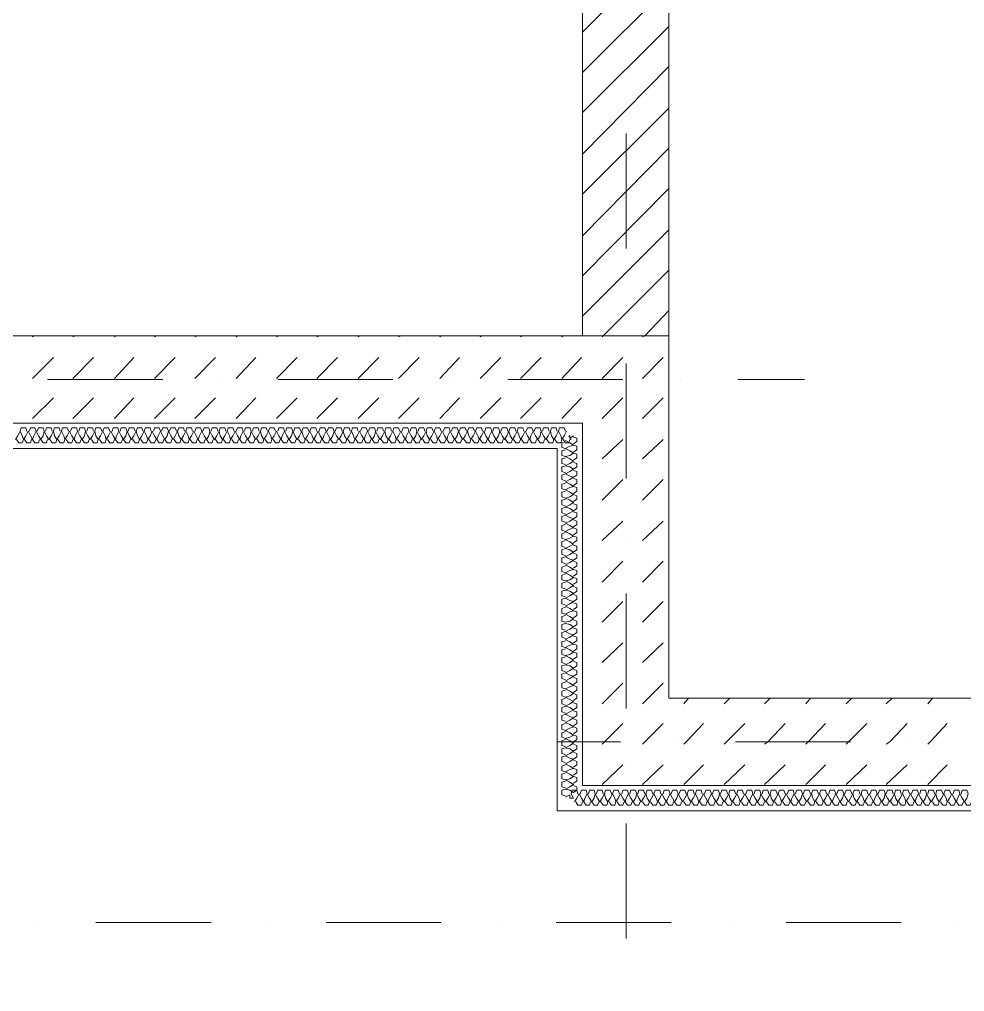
# Model space of a CAD drawing. Header units: millimetres. Extents: x 440 to 72591, y -28954 to 25941.
# Drawn here: x 15618 to 18226, y 7018 to 9700 of the extents above; entities that cross this region are included whole.
import ezdxf

# ---------------------------------------------------------------- set-up
doc = ezdxf.new("R2010")
doc.units = ezdxf.units.MM
doc.layers.add('podkład', color=7, linetype='Continuous')

msp = doc.modelspace()

# ---------------------------------------------------------------- linework, layer by layer
at = {"layer": 'podkład', "color": 7, "lineweight": 5, "transparency": 33554572}
msp.add_lwpolyline([(22210.8, 21057.8), (22210.8, 21127.6), (22141, 21127.6), (22141, 21197.5), (4503.3, 21197.5), (4503.3, 13018.4), (4903.3, 13018.4), (4903.3, 7017.5), (10221.6, 7017.5), (10221.6, 7087.4), (11021.8, 7087.4), (11021.8, 7017.5), (11682.2, 7017.5), (11682.2, 7516), (14581, 7516), (14581, 8516.1), (17102.1, 8516.1), (17102.1, 7516), (18410.2, 7516)], dxfattribs=at)
at = {"layer": 'podkład', "color": 1, "lineweight": 5, "transparency": 33554572}
msp.add_lwpolyline([(14511.2, 8827.3), (17171.9, 8827.3), (17171.9, 13205.8), (16822.7, 13205.8), (16822.7, 13326.4), (20312.1, 13326.4), (20312.1, 12488.2), (20070.8, 12488.2), (20070.8, 13088.3), (17410.1, 13088.3), (17410.1, 12805.7), (17730.7, 12805.7), (17730.7, 12367.5), (17410.1, 12367.5), (17410.1, 7827.2), (18410.2, 7827.2), (18410.2, 7585.8), (17171.9, 7585.8), (17171.9, 8586), (14511.2, 8586)], dxfattribs=at)
at = {"layer": 'podkład', "color": 8, "lineweight": 5, "true_color": 0x808080, "transparency": 33554572}
for points in [[(17171.9, 9665.5), (17410.1, 9906.8)], [(17171.9, 9554.4), (17410.1, 9792.5)], [(17171.9, 9443.3), (17410.1, 9681.4)], [(17171.9, 9329), (17410.1, 9570.3)], [(17171.9, 9217.8), (17410.1, 9456)], [(17171.9, 9103.5), (17410.1, 9344.8)], [(17171.9, 8992.4), (17410.1, 9233.7)], [(17171.9, 8881.3), (17410.1, 9119.4)], [(17225.9, 8824.1), (17229.1, 8827.3), (17410.1, 9008.3)], [(17337, 8824.1), (17343.4, 8827.3), (17410.1, 8897.2)], [(15654.2, 8824.1), (15657.4, 8827.3)], [(15765.4, 8824.1), (15771.7, 8827.3)], [(15879.7, 8824.1), (15882.8, 8827.3)], [(15990.8, 8824.1), (15994, 8827.3)], [(16101.9, 8824.1), (16108.3, 8827.3)], [(16216.2, 8824.1), (16219.4, 8827.3)], [(16327.3, 8824.1), (16333.7, 8827.3)], [(16438.5, 8824.1), (16444.8, 8827.3)], [(16552.8, 8824.1), (16556, 8827.3)], [(16663.9, 8824.1), (16670.3, 8827.3)], [(16778.2, 8824.1), (16781.4, 8827.3)], [(16889.3, 8824.1), (16892.5, 8827.3)], [(17000.5, 8824.1), (17006.8, 8827.3)], [(17114.8, 8824.1), (17117.9, 8827.3)], [(17171.9, 8827.3), (17410.1, 8827.3)], [(15654.2, 8709.8), (15711.4, 8767)], [(15765.4, 8709.8), (15822.5, 8767)], [(15879.7, 8709.8), (15933.6, 8767)], [(15990.8, 8709.8), (16047.9, 8767)], [(16101.9, 8709.8), (16159.1, 8767)], [(16216.2, 8709.8), (16270.2, 8767)], [(16327.3, 8709.8), (16384.5, 8767)], [(16438.5, 8709.8), (16495.6, 8767)], [(16552.8, 8709.8), (16609.9, 8767)], [(16663.9, 8709.8), (16721.1, 8767)], [(16778.2, 8709.8), (16832.2, 8767)], [(16889.3, 8709.8), (16946.5, 8767)], [(17000.5, 8709.8), (17057.6, 8767)], [(17114.8, 8709.8), (17168.7, 8767)], [(17225.9, 8709.8), (17283.1, 8767)], [(17337, 8709.8), (17394.2, 8767)], [(15654.2, 8598.7), (15711.4, 8655.9)], [(15765.4, 8598.7), (15822.5, 8655.9)], [(15879.7, 8598.7), (15933.6, 8655.9)], [(15990.8, 8598.7), (16047.9, 8655.9)], [(16101.9, 8598.7), (16159.1, 8655.9)], [(16216.2, 8598.7), (16270.2, 8655.9)], [(16327.3, 8598.7), (16384.5, 8655.9)], [(16438.5, 8598.7), (16495.6, 8655.9)], [(16552.8, 8598.7), (16609.9, 8655.9)], [(16663.9, 8598.7), (16721.1, 8655.9)], [(16778.2, 8598.7), (16832.2, 8655.9)], [(16889.3, 8598.7), (16946.5, 8655.9)], [(17000.5, 8598.7), (17057.6, 8655.9)], [(17114.8, 8598.7), (17168.7, 8655.9)], [(17225.9, 8598.7), (17283.1, 8655.9)], [(17337, 8598.7), (17394.2, 8655.9)], [(17225.9, 8487.6), (17283.1, 8541.5)], [(17337, 8487.6), (17394.2, 8541.5)], [(17225.9, 8373.3), (17283.1, 8430.4)], [(17337, 8373.3), (17394.2, 8430.4)], [(17225.9, 8262.1), (17283.1, 8316.1)], [(17337, 8262.1), (17394.2, 8316.1)], [(17225.9, 8147.8), (17283.1, 8205)], [(17337, 8147.8), (17394.2, 8205)], [(17225.9, 8036.7), (17283.1, 8093.9)], [(17337, 8036.7), (17394.2, 8093.9)], [(17225.9, 7925.6), (17283.1, 7979.6)], [(17337, 7925.6), (17394.2, 7979.6)], [(17225.9, 7811.3), (17283.1, 7868.4)], [(17337, 7811.3), (17394.2, 7868.4)], [(17451.3, 7811.3), (17464, 7827.2)], [(17562.5, 7811.3), (17578.3, 7827.2)], [(17673.6, 7811.3), (17689.5, 7827.2)], [(17787.9, 7811.3), (17800.6, 7827.2)], [(17899, 7811.3), (17914.9, 7827.2)], [(18010.1, 7811.3), (18026, 7827.2)], [(18124.5, 7811.3), (18137.2, 7827.2)], [(17225.9, 7700.1), (17232.3, 7706.5), (17283.1, 7757.3)], [(17337, 7700.1), (17343.4, 7706.5), (17394.2, 7757.3)], [(17451.3, 7700.1), (17457.7, 7706.5), (17505.3, 7757.3)], [(17562.5, 7700.1), (17568.8, 7706.5), (17619.6, 7757.3)], [(17673.6, 7700.1), (17683.1, 7706.5), (17730.7, 7757.3)], [(17787.9, 7700.1), (17794.2, 7706.5), (17841.9, 7757.3)], [(17899, 7700.1), (17905.4, 7706.5), (17956.2, 7757.3)], [(18010.1, 7700.1), (18019.7, 7706.5), (18067.3, 7757.3)], [(18124.5, 7700.1), (18130.8, 7706.5), (18178.4, 7757.3)], [(17225.9, 7589), (17283.1, 7643)], [(17337, 7589), (17394.2, 7643)], [(17451.3, 7589), (17505.3, 7643)], [(17562.5, 7589), (17619.6, 7643)], [(17673.6, 7589), (17730.7, 7643)], [(17787.9, 7589), (17841.9, 7643)], [(17899, 7589), (17956.2, 7643)], [(18010.1, 7589), (18067.3, 7643)], [(18124.5, 7589), (18178.4, 7643)]]:
    msp.add_lwpolyline(points, dxfattribs=at)
at = {"layer": 'podkład', "color": 6, "lineweight": 5, "transparency": 33554572}
for points in [[(17292.6, 9544.9), (17292.6, 9544.9)], [(17292.6, 9386.1), (17292.6, 9068.6)], [(17292.6, 8909.9), (17292.6, 8909.9)], [(17292.6, 8751.1), (17292.6, 8433.6)], [(15695.5, 8706.7), (16013, 8706.7)], [(16171.8, 8706.7), (16171.8, 8706.7)], [(16330.5, 8706.7), (16648, 8706.7)], [(16806.8, 8706.7), (16806.8, 8706.7)], [(16965.5, 8706.7), (17283.1, 8706.7)], [(17441.8, 8706.7), (17441.8, 8706.7)], [(17600.6, 8706.7), (17784.7, 8706.7)], [(17292.6, 8274.8), (17292.6, 8274.8)], [(17292.6, 8116.1), (17292.6, 7798.6)], [(17102.1, 7706.5), (17276.7, 7706.5)], [(17435.5, 7706.5), (17435.5, 7706.5)], [(17594.2, 7706.5), (17911.7, 7706.5)], [(18070.5, 7706.5), (18070.5, 7706.5)], [(17292.6, 7639.8), (17292.6, 7639.8)], [(17292.6, 7481.1), (17292.6, 7163.6)], [(15670.1, 7208), (15670.1, 7208)], [(15828.9, 7208), (16146.4, 7208)], [(16305.1, 7208), (16305.1, 7208)], [(16463.9, 7208), (16781.4, 7208)], [(16940.1, 7208), (16940.1, 7208)], [(17098.9, 7208), (17416.4, 7208)], [(17575.2, 7208), (17575.2, 7208)], [(17733.9, 7208), (18051.4, 7208)], [(18210.2, 7208), (18210.2, 7208)]]:
    msp.add_lwpolyline(points, dxfattribs=at)
at = {"layer": 'podkład', "color": 4, "lineweight": 5, "transparency": 33554572}
for points in [[(15609.8, 8541.5), (15616.1, 8532), (15625.6, 8532), (15628.8, 8541.5), (15625.6, 8551.1), (15619.3, 8563.8), (15612.9, 8551.1), (15606.6, 8541.5)], [(15638.3, 8563.8), (15635.2, 8573.3), (15622.5, 8573.3), (15619.3, 8563.8)], [(15673.3, 8541.5), (15670.1, 8532), (15660.6, 8532), (15654.2, 8541.5), (15647.9, 8551.1), (15641.5, 8563.8), (15635.2, 8551.1), (15628.8, 8541.5)], [(15654.2, 8541.5), (15657.4, 8551.1), (15663.8, 8563.8), (15660.6, 8573.3), (15647.9, 8573.3), (15644.7, 8563.8)], [(15663.8, 8563.8), (15670.1, 8551.1), (15676.5, 8541.5), (15682.8, 8532), (15692.3, 8532), (15695.5, 8541.5)], [(15676.5, 8541.5), (15682.8, 8551.1), (15686, 8563.8), (15682.8, 8573.3), (15670.1, 8573.3), (15666.9, 8563.8)], [(15686, 8563.8), (15692.3, 8551.1), (15698.7, 8541.5), (15705, 8551.1), (15711.4, 8563.8), (15714.6, 8551.1), (15720.9, 8541.5), (15717.7, 8532), (15708.2, 8532), (15701.9, 8541.5)], [(15708.2, 8563.8), (15705, 8573.3), (15692.3, 8573.3), (15689.2, 8563.8)], [(15730.4, 8563.8), (15727.3, 8573.3), (15714.6, 8573.3), (15711.4, 8563.8)], [(15724.1, 8541.5), (15730.4, 8532), (15740, 8532), (15743.1, 8541.5), (15740, 8551.1), (15733.6, 8563.8), (15727.3, 8551.1), (15720.9, 8541.5)], [(15752.7, 8563.8), (15749.5, 8573.3), (15736.8, 8573.3), (15733.6, 8563.8)], [(15787.6, 8541.5), (15784.4, 8532), (15774.9, 8532), (15768.5, 8541.5), (15762.2, 8551.1), (15755.8, 8563.8), (15749.5, 8551.1), (15743.1, 8541.5)], [(15768.5, 8541.5), (15771.7, 8551.1), (15778.1, 8563.8), (15774.9, 8573.3), (15762.2, 8573.3), (15759, 8563.8)], [(15778.1, 8563.8), (15784.4, 8551.1), (15790.8, 8541.5), (15797.1, 8532), (15806.6, 8532), (15809.8, 8541.5)], [(15790.8, 8541.5), (15797.1, 8551.1), (15800.3, 8563.8), (15797.1, 8573.3), (15784.4, 8573.3), (15781.2, 8563.8)], [(15800.3, 8563.8), (15806.6, 8551.1), (15813, 8541.5), (15819.3, 8551.1), (15825.7, 8563.8), (15828.9, 8551.1), (15835.2, 8541.5), (15832, 8532), (15822.5, 8532), (15816.2, 8541.5)], [(15822.5, 8563.8), (15819.3, 8573.3), (15806.6, 8573.3), (15803.5, 8563.8)], [(15844.7, 8563.8), (15841.6, 8573.3), (15828.9, 8573.3), (15825.7, 8563.8)], [(15838.4, 8541.5), (15844.7, 8532), (15854.3, 8532), (15857.4, 8541.5), (15854.3, 8551.1), (15847.9, 8563.8), (15841.6, 8551.1), (15835.2, 8541.5)], [(15867, 8563.8), (15863.8, 8573.3), (15851.1, 8573.3), (15847.9, 8563.8)], [(15901.9, 8541.5), (15898.7, 8532), (15889.2, 8532), (15882.8, 8541.5), (15876.5, 8551.1), (15870.1, 8563.8), (15863.8, 8551.1), (15857.4, 8541.5)], [(15882.8, 8541.5), (15886, 8551.1), (15892.4, 8563.8), (15889.2, 8573.3), (15876.5, 8573.3), (15873.3, 8563.8)], [(15892.4, 8563.8), (15898.7, 8551.1), (15905.1, 8541.5), (15911.4, 8532), (15920.9, 8532), (15924.1, 8541.5)], [(15905.1, 8541.5), (15911.4, 8551.1), (15914.6, 8563.8), (15911.4, 8573.3), (15898.7, 8573.3), (15895.5, 8563.8)], [(15914.6, 8563.8), (15920.9, 8551.1), (15927.3, 8541.5), (15933.6, 8551.1), (15940, 8563.8), (15943.2, 8551.1), (15949.5, 8541.5), (15946.3, 8532), (15936.8, 8532), (15930.5, 8541.5)], [(15936.8, 8563.8), (15933.6, 8573.3), (15920.9, 8573.3), (15917.8, 8563.8)], [(15959, 8563.8), (15955.9, 8573.3), (15943.2, 8573.3), (15940, 8563.8)], [(15952.7, 8541.5), (15959, 8532), (15968.6, 8532), (15971.7, 8541.5), (15968.6, 8551.1), (15962.2, 8563.8), (15955.9, 8551.1), (15949.5, 8541.5)], [(15981.3, 8563.8), (15978.1, 8573.3), (15965.4, 8573.3), (15962.2, 8563.8)], [(16016.2, 8541.5), (16013, 8532), (16003.5, 8532), (15997.1, 8541.5), (15990.8, 8551.1), (15984.4, 8563.8), (15978.1, 8551.1), (15971.7, 8541.5)], [(15997.1, 8541.5), (16000.3, 8551.1), (16006.7, 8563.8), (16003.5, 8573.3), (15990.8, 8573.3), (15987.6, 8563.8)], [(16006.7, 8563.8), (16013, 8551.1), (16019.4, 8541.5), (16025.7, 8532), (16035.2, 8532), (16038.4, 8541.5)], [(16019.4, 8541.5), (16025.7, 8551.1), (16028.9, 8563.8), (16025.7, 8573.3), (16013, 8573.3), (16009.8, 8563.8)], [(16028.9, 8563.8), (16035.2, 8551.1), (16041.6, 8541.5), (16047.9, 8551.1), (16054.3, 8563.8), (16057.5, 8551.1), (16063.8, 8541.5), (16060.6, 8532), (16051.1, 8532), (16044.8, 8541.5)], [(16051.1, 8563.8), (16047.9, 8573.3), (16035.2, 8573.3), (16032.1, 8563.8)], [(16073.3, 8563.8), (16070.2, 8573.3), (16057.5, 8573.3), (16054.3, 8563.8)], [(16067, 8541.5), (16073.3, 8532), (16082.9, 8532), (16086, 8541.5), (16082.9, 8551.1), (16076.5, 8563.8), (16070.2, 8551.1), (16063.8, 8541.5)], [(16095.6, 8563.8), (16092.4, 8573.3), (16079.7, 8573.3), (16076.5, 8563.8)], [(16130.5, 8541.5), (16127.3, 8532), (16117.8, 8532), (16111.4, 8541.5), (16105.1, 8551.1), (16098.7, 8563.8), (16092.4, 8551.1), (16086, 8541.5)], [(16111.4, 8541.5), (16114.6, 8551.1), (16121, 8563.8), (16117.8, 8573.3), (16105.1, 8573.3), (16101.9, 8563.8)], [(16121, 8563.8), (16127.3, 8551.1), (16133.7, 8541.5), (16140, 8532), (16149.5, 8532), (16152.7, 8541.5)], [(16133.7, 8541.5), (16140, 8551.1), (16143.2, 8563.8), (16140, 8573.3), (16127.3, 8573.3), (16124.1, 8563.8)], [(16143.2, 8563.8), (16149.5, 8551.1), (16155.9, 8541.5), (16162.2, 8551.1), (16168.6, 8563.8), (16171.8, 8551.1), (16178.1, 8541.5), (16174.9, 8532), (16165.4, 8532), (16159.1, 8541.5)], [(16165.4, 8563.8), (16162.2, 8573.3), (16149.5, 8573.3), (16146.4, 8563.8)], [(16187.6, 8563.8), (16184.5, 8573.3), (16171.8, 8573.3), (16168.6, 8563.8)], [(16181.3, 8541.5), (16187.6, 8532), (16197.2, 8532), (16200.3, 8541.5), (16197.2, 8551.1), (16190.8, 8563.8), (16184.5, 8551.1), (16178.1, 8541.5)], [(16209.9, 8563.8), (16206.7, 8573.3), (16194, 8573.3), (16190.8, 8563.8)], [(16244.8, 8541.5), (16241.6, 8532), (16232.1, 8532), (16225.7, 8541.5), (16219.4, 8551.1), (16213, 8563.8), (16206.7, 8551.1), (16200.3, 8541.5)], [(16225.7, 8541.5), (16228.9, 8551.1), (16235.3, 8563.8), (16232.1, 8573.3), (16219.4, 8573.3), (16216.2, 8563.8)], [(16235.3, 8563.8), (16241.6, 8551.1), (16248, 8541.5), (16254.3, 8532), (16263.8, 8532), (16267, 8541.5)], [(16248, 8541.5), (16254.3, 8551.1), (16257.5, 8563.8), (16254.3, 8573.3), (16241.6, 8573.3), (16238.4, 8563.8)], [(16257.5, 8563.8), (16263.8, 8551.1), (16270.2, 8541.5), (16276.5, 8551.1), (16282.9, 8563.8), (16286.1, 8551.1), (16292.4, 8541.5), (16289.2, 8532), (16279.7, 8532), (16273.4, 8541.5)], [(16279.7, 8563.8), (16276.5, 8573.3), (16263.8, 8573.3), (16260.7, 8563.8)], [(16301.9, 8563.8), (16298.8, 8573.3), (16286.1, 8573.3), (16282.9, 8563.8)], [(16295.6, 8541.5), (16301.9, 8532), (16311.5, 8532), (16314.6, 8541.5), (16311.5, 8551.1), (16305.1, 8563.8), (16298.8, 8551.1), (16292.4, 8541.5)], [(16324.2, 8563.8), (16321, 8573.3), (16308.3, 8573.3), (16305.1, 8563.8)], [(16359.1, 8541.5), (16355.9, 8532), (16346.4, 8532), (16340, 8541.5), (16333.7, 8551.1), (16327.3, 8563.8), (16321, 8551.1), (16314.6, 8541.5)], [(16340, 8541.5), (16343.2, 8551.1), (16349.6, 8563.8), (16346.4, 8573.3), (16333.7, 8573.3), (16330.5, 8563.8)], [(16349.6, 8563.8), (16355.9, 8551.1), (16362.3, 8541.5), (16368.6, 8532), (16378.1, 8532), (16381.3, 8541.5)], [(16362.3, 8541.5), (16368.6, 8551.1), (16371.8, 8563.8), (16368.6, 8573.3), (16355.9, 8573.3), (16352.7, 8563.8)], [(16371.8, 8563.8), (16378.1, 8551.1), (16384.5, 8541.5), (16390.8, 8551.1), (16397.2, 8563.8), (16400.4, 8551.1), (16406.7, 8541.5), (16403.5, 8532), (16394, 8532), (16387.7, 8541.5)], [(16394, 8563.8), (16390.8, 8573.3), (16378.1, 8573.3), (16375, 8563.8)], [(16416.2, 8563.8), (16413.1, 8573.3), (16400.4, 8573.3), (16397.2, 8563.8)], [(16409.9, 8541.5), (16416.2, 8532), (16425.8, 8532), (16428.9, 8541.5), (16425.8, 8551.1), (16419.4, 8563.8), (16413.1, 8551.1), (16406.7, 8541.5)], [(16438.5, 8563.8), (16435.3, 8573.3), (16422.6, 8573.3), (16419.4, 8563.8)], [(16473.4, 8541.5), (16470.2, 8532), (16460.7, 8532), (16454.4, 8541.5), (16448, 8551.1), (16441.7, 8563.8), (16435.3, 8551.1), (16428.9, 8541.5)], [(16454.4, 8541.5), (16457.5, 8551.1), (16463.9, 8563.8), (16460.7, 8573.3), (16448, 8573.3), (16444.8, 8563.8)], [(16463.9, 8563.8), (16470.2, 8551.1), (16476.6, 8541.5), (16482.9, 8532), (16492.5, 8532), (16495.6, 8541.5)], [(16476.6, 8541.5), (16482.9, 8551.1), (16486.1, 8563.8), (16482.9, 8573.3), (16470.2, 8573.3), (16467.1, 8563.8)], [(16486.1, 8563.8), (16492.5, 8551.1), (16498.8, 8541.5), (16505.2, 8551.1), (16511.5, 8563.8), (16514.7, 8551.1), (16521, 8541.5), (16517.9, 8532), (16508.3, 8532), (16502, 8541.5)], [(16508.3, 8563.8), (16505.2, 8573.3), (16492.5, 8573.3), (16489.3, 8563.8)], [(16530.6, 8563.8), (16527.4, 8573.3), (16514.7, 8573.3), (16511.5, 8563.8)], [(16524.2, 8541.5), (16530.6, 8532), (16540.1, 8532), (16543.3, 8541.5), (16540.1, 8551.1), (16533.7, 8563.8), (16527.4, 8551.1), (16521, 8541.5)], [(16552.8, 8563.8), (16549.6, 8573.3), (16536.9, 8573.3), (16533.7, 8563.8)], [(16587.7, 8541.5), (16584.5, 8532), (16575, 8532), (16568.7, 8541.5), (16562.3, 8551.1), (16556, 8563.8), (16549.6, 8551.1), (16543.3, 8541.5)], [(16568.7, 8541.5), (16571.8, 8551.1), (16578.2, 8563.8), (16575, 8573.3), (16562.3, 8573.3), (16559.1, 8563.8)], [(16578.2, 8563.8), (16584.5, 8551.1), (16590.9, 8541.5), (16597.2, 8532), (16606.8, 8532), (16609.9, 8541.5)], [(16590.9, 8541.5), (16597.2, 8551.1), (16600.4, 8563.8), (16597.2, 8573.3), (16584.5, 8573.3), (16581.4, 8563.8)], [(16600.4, 8563.8), (16606.8, 8551.1), (16613.1, 8541.5), (16619.5, 8551.1), (16625.8, 8563.8), (16629, 8551.1), (16635.3, 8541.5), (16632.2, 8532), (16622.6, 8532), (16616.3, 8541.5)], [(16622.6, 8563.8), (16619.5, 8573.3), (16606.8, 8573.3), (16603.6, 8563.8)], [(16644.9, 8563.8), (16641.7, 8573.3), (16629, 8573.3), (16625.8, 8563.8)], [(16638.5, 8541.5), (16644.9, 8532), (16654.4, 8532), (16657.6, 8541.5), (16654.4, 8551.1), (16648, 8563.8), (16641.7, 8551.1), (16635.3, 8541.5)], [(16667.1, 8563.8), (16663.9, 8573.3), (16651.2, 8573.3), (16648, 8563.8)], [(16702, 8541.5), (16698.8, 8532), (16689.3, 8532), (16683, 8541.5), (16676.6, 8551.1), (16670.3, 8563.8), (16663.9, 8551.1), (16657.6, 8541.5)], [(16683, 8541.5), (16686.1, 8551.1), (16692.5, 8563.8), (16689.3, 8573.3), (16676.6, 8573.3), (16673.4, 8563.8)], [(16692.5, 8563.8), (16698.8, 8551.1), (16705.2, 8541.5), (16711.5, 8532), (16721.1, 8532), (16724.2, 8541.5)], [(16705.2, 8541.5), (16711.5, 8551.1), (16714.7, 8563.8), (16711.5, 8573.3), (16698.8, 8573.3), (16695.7, 8563.8)], [(16714.7, 8563.8), (16721.1, 8551.1), (16727.4, 8541.5), (16733.8, 8551.1), (16740.1, 8563.8), (16743.3, 8551.1), (16749.6, 8541.5), (16746.5, 8532), (16736.9, 8532), (16730.6, 8541.5)], [(16736.9, 8563.8), (16733.8, 8573.3), (16721.1, 8573.3), (16717.9, 8563.8)], [(16759.2, 8563.8), (16756, 8573.3), (16743.3, 8573.3), (16740.1, 8563.8)], [(16752.8, 8541.5), (16759.2, 8532), (16768.7, 8532), (16771.9, 8541.5), (16768.7, 8551.1), (16762.3, 8563.8), (16756, 8551.1), (16749.6, 8541.5)], [(16781.4, 8563.8), (16778.2, 8573.3), (16765.5, 8573.3), (16762.3, 8563.8)], [(16816.3, 8541.5), (16813.1, 8532), (16803.6, 8532), (16797.3, 8541.5), (16790.9, 8551.1), (16784.6, 8563.8), (16778.2, 8551.1), (16771.9, 8541.5)], [(16797.3, 8541.5), (16800.4, 8551.1), (16806.8, 8563.8), (16803.6, 8573.3), (16790.9, 8573.3), (16787.7, 8563.8)], [(16806.8, 8563.8), (16813.1, 8551.1), (16819.5, 8541.5), (16825.8, 8532), (16835.4, 8532), (16838.5, 8541.5)], [(16819.5, 8541.5), (16825.8, 8551.1), (16829, 8563.8), (16825.8, 8573.3), (16813.1, 8573.3), (16810, 8563.8)], [(16829, 8563.8), (16835.4, 8551.1), (16841.7, 8541.5), (16848.1, 8551.1), (16854.4, 8563.8), (16857.6, 8551.1), (16863.9, 8541.5), (16860.8, 8532), (16851.2, 8532), (16844.9, 8541.5)], [(16851.2, 8563.8), (16848.1, 8573.3), (16835.4, 8573.3), (16832.2, 8563.8)], [(16873.5, 8563.8), (16870.3, 8573.3), (16857.6, 8573.3), (16854.4, 8563.8)], [(16867.1, 8541.5), (16873.5, 8532), (16883, 8532), (16886.2, 8541.5), (16883, 8551.1), (16876.6, 8563.8), (16870.3, 8551.1), (16863.9, 8541.5)], [(16895.7, 8563.8), (16892.5, 8573.3), (16879.8, 8573.3), (16876.6, 8563.8)], [(16930.6, 8541.5), (16927.4, 8532), (16917.9, 8532), (16911.6, 8541.5), (16905.2, 8551.1), (16898.9, 8563.8), (16892.5, 8551.1), (16886.2, 8541.5)], [(16911.6, 8541.5), (16914.7, 8551.1), (16921.1, 8563.8), (16917.9, 8573.3), (16905.2, 8573.3), (16902, 8563.8)], [(16921.1, 8563.8), (16927.4, 8551.1), (16933.8, 8541.5), (16940.1, 8532), (16949.7, 8532), (16952.8, 8541.5)], [(16933.8, 8541.5), (16940.1, 8551.1), (16943.3, 8563.8), (16940.1, 8573.3), (16927.4, 8573.3), (16924.3, 8563.8)], [(16943.3, 8563.8), (16949.7, 8551.1), (16956, 8541.5), (16962.4, 8551.1), (16968.7, 8563.8), (16971.9, 8551.1), (16978.2, 8541.5), (16975.1, 8532), (16965.5, 8532), (16959.2, 8541.5)], [(16965.5, 8563.8), (16962.4, 8573.3), (16949.7, 8573.3), (16946.5, 8563.8)], [(16987.8, 8563.8), (16984.6, 8573.3), (16971.9, 8573.3), (16968.7, 8563.8)], [(16981.4, 8541.5), (16987.8, 8532), (16997.3, 8532), (17000.5, 8541.5), (16997.3, 8551.1), (16990.9, 8563.8), (16984.6, 8551.1), (16978.2, 8541.5)], [(17010, 8563.8), (17006.8, 8573.3), (16994.1, 8573.3), (16990.9, 8563.8)], [(17044.9, 8541.5), (17041.7, 8532), (17032.2, 8532), (17025.9, 8541.5), (17019.5, 8551.1), (17013.2, 8563.8), (17006.8, 8551.1), (17000.5, 8541.5)], [(17025.9, 8541.5), (17029, 8551.1), (17035.4, 8563.8), (17032.2, 8573.3), (17019.5, 8573.3), (17016.3, 8563.8)], [(17035.4, 8563.8), (17041.7, 8551.1), (17048.1, 8541.5), (17054.4, 8532), (17064, 8532), (17067.1, 8541.5)], [(17048.1, 8541.5), (17054.4, 8551.1), (17057.6, 8563.8), (17054.4, 8573.3), (17041.7, 8573.3), (17038.6, 8563.8)], [(17057.6, 8563.8), (17064, 8551.1), (17070.3, 8541.5), (17076.7, 8551.1), (17083, 8563.8), (17086.2, 8551.1), (17092.5, 8541.5), (17089.4, 8532), (17079.8, 8532), (17073.5, 8541.5)], [(17079.8, 8563.8), (17076.7, 8573.3), (17064, 8573.3), (17060.8, 8563.8)], [(17102.1, 8563.8), (17098.9, 8573.3), (17086.2, 8573.3), (17083, 8563.8)], [(17095.7, 8541.5), (17102.1, 8532), (17111.6, 8532), (17114.8, 8541.5), (17111.6, 8551.1), (17105.2, 8563.8), (17098.9, 8551.1), (17092.5, 8541.5)], [(17124.3, 8563.8), (17121.1, 8573.3), (17108.4, 8573.3), (17105.2, 8563.8)], [(17127.5, 8563.8), (17121.1, 8551.1), (17114.8, 8541.5)], [(15632, 8541.5), (15638.3, 8532), (15647.9, 8532), (15651, 8541.5)], [(15746.3, 8541.5), (15752.7, 8532), (15762.2, 8532), (15765.4, 8541.5)], [(15860.6, 8541.5), (15867, 8532), (15876.5, 8532), (15879.7, 8541.5)], [(15974.9, 8541.5), (15981.3, 8532), (15990.8, 8532), (15994, 8541.5)], [(16089.2, 8541.5), (16095.6, 8532), (16105.1, 8532), (16108.3, 8541.5)], [(16203.5, 8541.5), (16209.9, 8532), (16219.4, 8532), (16222.6, 8541.5)], [(16317.8, 8541.5), (16324.2, 8532), (16333.7, 8532), (16336.9, 8541.5)], [(16432.1, 8541.5), (16438.5, 8532), (16448, 8532), (16451.2, 8541.5)], [(16546.4, 8541.5), (16552.8, 8532), (16562.3, 8532), (16565.5, 8541.5)], [(16660.7, 8541.5), (16667.1, 8532), (16676.6, 8532), (16679.8, 8541.5)], [(16775, 8541.5), (16781.4, 8532), (16790.9, 8532), (16794.1, 8541.5)], [(16889.3, 8541.5), (16895.7, 8532), (16905.2, 8532), (16908.4, 8541.5)], [(17003.6, 8541.5), (17010, 8532), (17019.5, 8532), (17022.7, 8541.5)], [(17124.3, 8535.2), (17114.8, 8532), (17114.8, 8519.3), (17124.3, 8516.1), (17137, 8522.5), (17146.5, 8525.7), (17137, 8532), (17124.3, 8538.4)], [(17117.9, 8541.5), (17124.3, 8532), (17133.8, 8532), (17137, 8541.5)], [(17146.5, 8551.1), (17137, 8544.7), (17137, 8551.1), (17133.8, 8551.1), (17140.2, 8541.5)], [(17146.5, 8528.8), (17156, 8535.2), (17156, 8544.7), (17146.5, 8547.9)], [(17124.3, 8513), (17114.8, 8509.8), (17114.8, 8497.1), (17124.3, 8493.9), (17137, 8497.1), (17146.5, 8503.4), (17137, 8509.8), (17124.3, 8516.1)], [(17146.5, 8506.6), (17156, 8513), (17156, 8522.5), (17146.5, 8525.7)], [(17124.3, 8449.5), (17114.8, 8452.6), (17114.8, 8465.3), (17124.3, 8468.5), (17137, 8474.9), (17146.5, 8481.2), (17137, 8487.6), (17124.3, 8493.9)], [(17124.3, 8490.7), (17114.8, 8487.6), (17114.8, 8474.9), (17124.3, 8471.7)], [(17146.5, 8484.4), (17156, 8490.7), (17156, 8500.3), (17146.5, 8503.4)], [(17146.5, 8459), (17137, 8452.6), (17124.3, 8446.3), (17114.8, 8443.1), (17114.8, 8430.4), (17124.3, 8427.2)], [(17124.3, 8468.5), (17137, 8465.3), (17146.5, 8459), (17156, 8465.3), (17156, 8474.9), (17146.5, 8478)], [(17124.3, 8446.3), (17137, 8439.9), (17146.5, 8436.8), (17156, 8443.1), (17156, 8452.6), (17146.5, 8455.8)], [(17146.5, 8436.8), (17137, 8430.4), (17124.3, 8424.1), (17137, 8417.7), (17146.5, 8411.4), (17137, 8408.2), (17124.3, 8401.8), (17114.8, 8405), (17114.8, 8417.7), (17124.3, 8420.9)], [(17146.5, 8414.5), (17156, 8420.9), (17156, 8430.4), (17146.5, 8433.6)], [(17124.3, 8398.7), (17114.8, 8395.5), (17114.8, 8382.8), (17124.3, 8379.6), (17137, 8382.8), (17146.5, 8389.1), (17137, 8395.5), (17124.3, 8401.8)], [(17146.5, 8392.3), (17156, 8398.7), (17156, 8408.2), (17146.5, 8411.4)], [(17124.3, 8335.2), (17114.8, 8338.3), (17114.8, 8351), (17124.3, 8354.2), (17137, 8360.6), (17146.5, 8366.9), (17137, 8373.3), (17124.3, 8379.6)], [(17124.3, 8376.4), (17114.8, 8373.3), (17114.8, 8360.6), (17124.3, 8357.4)], [(17146.5, 8370.1), (17156, 8376.4), (17156, 8386), (17146.5, 8389.1)], [(17146.5, 8344.7), (17137, 8338.3), (17124.3, 8332), (17114.8, 8328.8), (17114.8, 8316.1), (17124.3, 8312.9)], [(17124.3, 8354.2), (17137, 8351), (17146.5, 8344.7), (17156, 8351), (17156, 8360.6), (17146.5, 8363.7)], [(17146.5, 8322.5), (17137, 8316.1), (17124.3, 8309.8), (17137, 8303.4), (17146.5, 8297.1), (17137, 8293.9), (17124.3, 8287.5), (17114.8, 8290.7), (17114.8, 8303.4), (17124.3, 8306.6)], [(17124.3, 8332), (17137, 8325.6), (17146.5, 8322.5), (17156, 8328.8), (17156, 8338.3), (17146.5, 8341.5)], [(17146.5, 8300.2), (17156, 8306.6), (17156, 8316.1), (17146.5, 8319.3)], [(17146.5, 8278), (17156, 8284.4), (17156, 8293.9), (17146.5, 8297.1)], [(17124.3, 8284.4), (17114.8, 8281.2), (17114.8, 8268.5), (17124.3, 8265.3), (17137, 8268.5), (17146.5, 8274.8), (17137, 8281.2), (17124.3, 8287.5)], [(17124.3, 8220.9), (17114.8, 8224), (17114.8, 8236.7), (17124.3, 8239.9), (17137, 8246.3), (17146.5, 8252.6), (17137, 8259), (17124.3, 8265.3)], [(17146.5, 8255.8), (17156, 8262.1), (17156, 8271.7), (17146.5, 8274.8)], [(17124.3, 8262.1), (17114.8, 8259), (17114.8, 8246.3), (17124.3, 8243.1)], [(17124.3, 8239.9), (17137, 8236.7), (17146.5, 8230.4), (17156, 8236.7), (17156, 8246.3), (17146.5, 8249.4)], [(17146.5, 8230.4), (17137, 8224), (17124.3, 8217.7), (17114.8, 8214.5), (17114.8, 8201.8), (17124.3, 8198.6)], [(17124.3, 8217.7), (17137, 8211.3), (17146.5, 8208.2), (17156, 8214.5), (17156, 8224), (17146.5, 8227.2)], [(17146.5, 8208.2), (17137, 8201.8), (17124.3, 8195.5), (17137, 8189.1), (17146.5, 8182.8), (17137, 8179.6), (17124.3, 8173.2), (17114.8, 8176.4), (17114.8, 8189.1), (17124.3, 8192.3)], [(17146.5, 8185.9), (17156, 8192.3), (17156, 8201.8), (17146.5, 8205)], [(17124.3, 8170.1), (17114.8, 8166.9), (17114.8, 8154.2), (17124.3, 8151), (17137, 8154.2), (17146.5, 8160.5), (17137, 8166.9), (17124.3, 8173.2)], [(17146.5, 8163.7), (17156, 8170.1), (17156, 8179.6), (17146.5, 8182.8)], [(17146.5, 8141.5), (17156, 8147.8), (17156, 8157.4), (17146.5, 8160.5)], [(17124.3, 8106.6), (17114.8, 8109.7), (17114.8, 8122.4), (17124.3, 8125.6), (17137, 8132), (17146.5, 8138.3), (17137, 8144.7), (17124.3, 8151)], [(17124.3, 8147.8), (17114.8, 8144.7), (17114.8, 8132), (17124.3, 8128.8)], [(17124.3, 8125.6), (17137, 8122.4), (17146.5, 8116.1), (17156, 8122.4), (17156, 8132), (17146.5, 8135.1)], [(17146.5, 8116.1), (17137, 8109.7), (17124.3, 8103.4), (17114.8, 8100.2), (17114.8, 8087.5), (17124.3, 8084.3)], [(17124.3, 8103.4), (17137, 8097), (17146.5, 8093.9), (17156, 8100.2), (17156, 8109.7), (17146.5, 8112.9)], [(17146.5, 8093.9), (17137, 8087.5), (17124.3, 8081.2), (17137, 8074.8), (17146.5, 8068.5), (17137, 8065.3), (17124.3, 8058.9), (17114.8, 8062.1), (17114.8, 8074.8), (17124.3, 8078)], [(17146.5, 8071.6), (17156, 8078), (17156, 8087.5), (17146.5, 8090.7)], [(17124.3, 8055.8), (17114.8, 8052.6), (17114.8, 8039.9), (17124.3, 8036.7), (17137, 8039.9), (17146.5, 8046.2), (17137, 8052.6), (17124.3, 8058.9)], [(17146.5, 8049.4), (17156, 8055.8), (17156, 8065.3), (17146.5, 8068.5)], [(17124.3, 8014.5), (17114.8, 8017.7), (17114.8, 8030.4), (17124.3, 8033.5), (17137, 8030.4), (17146.5, 8024), (17156, 8030.4), (17156, 8039.9), (17146.5, 8043.1)], [(17146.5, 8024), (17137, 8017.7), (17124.3, 8011.3), (17114.8, 8008.1), (17114.8, 7995.4), (17124.3, 7992.3)], [(17146.5, 8001.8), (17137, 7995.4), (17124.3, 7989.1), (17137, 7982.7), (17146.5, 7976.4), (17137, 7973.2), (17124.3, 7966.9), (17114.8, 7970), (17114.8, 7982.7), (17124.3, 7985.9)], [(17124.3, 8011.3), (17137, 8005), (17146.5, 8001.8), (17156, 8008.1), (17156, 8017.7), (17146.5, 8020.8)], [(17146.5, 7979.6), (17156, 7985.9), (17156, 7995.4), (17146.5, 7998.6)], [(17146.5, 7957.3), (17156, 7963.7), (17156, 7973.2), (17146.5, 7976.4)], [(17124.3, 7963.7), (17114.8, 7960.5), (17114.8, 7947.8), (17124.3, 7944.6), (17137, 7947.8), (17146.5, 7954.2), (17137, 7960.5), (17124.3, 7966.9)], [(17124.3, 7900.2), (17114.8, 7903.4), (17114.8, 7916.1), (17124.3, 7919.2), (17137, 7925.6), (17146.5, 7931.9), (17137, 7938.3), (17124.3, 7944.6)], [(17146.5, 7935.1), (17156, 7941.5), (17156, 7951), (17146.5, 7954.2)], [(17124.3, 7941.5), (17114.8, 7938.3), (17114.8, 7925.6), (17124.3, 7922.4)], [(17124.3, 7919.2), (17137, 7916.1), (17146.5, 7909.7), (17156, 7916.1), (17156, 7925.6), (17146.5, 7928.8)], [(17146.5, 7909.7), (17137, 7903.4), (17124.3, 7897), (17114.8, 7893.8), (17114.8, 7881.1), (17124.3, 7878)], [(17124.3, 7897), (17137, 7890.7), (17146.5, 7887.5), (17156, 7893.8), (17156, 7903.4), (17146.5, 7906.5)], [(17146.5, 7887.5), (17137, 7881.1), (17124.3, 7874.8), (17137, 7868.4), (17146.5, 7862.1), (17137, 7858.9), (17124.3, 7852.6), (17114.8, 7855.7), (17114.8, 7868.4), (17124.3, 7871.6)], [(17146.5, 7865.3), (17156, 7871.6), (17156, 7881.1), (17146.5, 7884.3)], [(17146.5, 7843), (17156, 7849.4), (17156, 7858.9), (17146.5, 7862.1)], [(17124.3, 7849.4), (17114.8, 7846.2), (17114.8, 7833.5), (17124.3, 7830.3), (17137, 7833.5), (17146.5, 7839.9), (17137, 7846.2), (17124.3, 7852.6)], [(17146.5, 7820.8), (17156, 7827.2), (17156, 7836.7), (17146.5, 7839.9)], [(17124.3, 7785.9), (17114.8, 7789.1), (17114.8, 7801.8), (17124.3, 7804.9), (17137, 7811.3), (17146.5, 7817.6), (17137, 7824), (17124.3, 7830.3)], [(17124.3, 7827.2), (17114.8, 7824), (17114.8, 7811.3), (17124.3, 7808.1)], [(17124.3, 7804.9), (17137, 7801.8), (17146.5, 7795.4), (17156, 7801.8), (17156, 7811.3), (17146.5, 7814.5)], [(17146.5, 7795.4), (17137, 7789.1), (17124.3, 7782.7), (17114.8, 7779.5), (17114.8, 7766.8), (17124.3, 7763.6)], [(17124.3, 7782.7), (17137, 7776.4), (17146.5, 7773.2), (17156, 7779.5), (17156, 7789.1), (17146.5, 7792.2)], [(17146.5, 7773.2), (17137, 7766.8), (17124.3, 7760.5), (17137, 7754.1), (17146.5, 7747.8), (17137, 7744.6), (17124.3, 7738.2), (17114.8, 7741.4), (17114.8, 7754.1), (17124.3, 7757.3)], [(17146.5, 7750.9), (17156, 7757.3), (17156, 7766.8), (17146.5, 7770)], [(17124.3, 7735.1), (17114.8, 7731.9), (17114.8, 7719.2), (17124.3, 7716), (17137, 7719.2), (17146.5, 7725.5), (17137, 7731.9), (17124.3, 7738.2)], [(17146.5, 7728.7), (17156, 7735.1), (17156, 7744.6), (17146.5, 7747.8)], [(17124.3, 7671.6), (17114.8, 7674.7), (17114.8, 7687.4), (17124.3, 7690.6), (17137, 7697), (17146.5, 7703.3), (17137, 7709.7), (17124.3, 7716)], [(17124.3, 7712.8), (17114.8, 7709.7), (17114.8, 7697), (17124.3, 7693.8)], [(17124.3, 7690.6), (17137, 7687.4), (17146.5, 7681.1), (17156, 7687.4), (17156, 7697), (17146.5, 7700.1)], [(17146.5, 7706.5), (17156, 7712.8), (17156, 7722.4), (17146.5, 7725.5)], [(17146.5, 7681.1), (17137, 7674.7), (17124.3, 7668.4), (17114.8, 7665.2), (17114.8, 7652.5), (17124.3, 7649.3)], [(17124.3, 7668.4), (17137, 7662), (17146.5, 7658.9), (17156, 7665.2), (17156, 7674.7), (17146.5, 7677.9)], [(17146.5, 7658.9), (17137, 7652.5), (17124.3, 7646.2), (17137, 7639.8), (17146.5, 7633.5), (17137, 7630.3), (17124.3, 7623.9), (17114.8, 7627.1), (17114.8, 7639.8), (17124.3, 7643)], [(17146.5, 7636.6), (17156, 7643), (17156, 7652.5), (17146.5, 7655.7)], [(17124.3, 7620.8), (17114.8, 7617.6), (17114.8, 7604.9), (17124.3, 7601.7), (17137, 7604.9), (17146.5, 7611.2), (17137, 7617.6), (17124.3, 7623.9)], [(17146.5, 7614.4), (17156, 7620.8), (17156, 7630.3), (17146.5, 7633.5)], [(17124.3, 7557.3), (17114.8, 7560.4), (17114.8, 7573.1), (17124.3, 7576.3), (17137, 7582.7), (17146.5, 7589), (17137, 7595.4), (17124.3, 7601.7)], [(17124.3, 7598.5), (17114.8, 7595.4), (17114.8, 7582.7), (17124.3, 7579.5)], [(17146.5, 7592.2), (17156, 7598.5), (17156, 7608.1), (17146.5, 7611.2)], [(17124.3, 7576.3), (17137, 7573.1), (17146.5, 7566.8), (17156, 7573.1), (17156, 7582.7), (17146.5, 7585.8)], [(17159.2, 7563.6), (17156, 7573.1), (17143.3, 7573.1), (17140.2, 7563.6), (17146.5, 7550.9), (17137, 7550.9), (17137, 7560.4), (17124.3, 7554.1)], [(17175.1, 7541.4), (17178.3, 7550.9), (17184.6, 7563.6), (17181.4, 7573.1), (17168.7, 7573.1), (17165.6, 7563.6)], [(17197.3, 7541.4), (17203.7, 7550.9), (17206.9, 7563.6), (17203.7, 7573.1), (17191, 7573.1), (17187.8, 7563.6)], [(17229.1, 7563.6), (17225.9, 7573.1), (17213.2, 7573.1), (17210, 7563.6)], [(17251.3, 7563.6), (17248.1, 7573.1), (17235.4, 7573.1), (17232.3, 7563.6)], [(17273.5, 7563.6), (17270.4, 7573.1), (17257.7, 7573.1), (17254.5, 7563.6)], [(17289.4, 7541.4), (17292.6, 7550.9), (17298.9, 7563.6), (17295.8, 7573.1), (17283.1, 7573.1), (17279.9, 7563.6)], [(17311.6, 7541.4), (17318, 7550.9), (17321.2, 7563.6), (17318, 7573.1), (17305.3, 7573.1), (17302.1, 7563.6)], [(17343.4, 7563.6), (17340.2, 7573.1), (17327.5, 7573.1), (17324.3, 7563.6)], [(17365.6, 7563.6), (17362.4, 7573.1), (17349.7, 7573.1), (17346.6, 7563.6)], [(17387.8, 7563.6), (17384.7, 7573.1), (17372, 7573.1), (17368.8, 7563.6)], [(17403.7, 7541.4), (17406.9, 7550.9), (17413.2, 7563.6), (17410.1, 7573.1), (17397.4, 7573.1), (17394.2, 7563.6)], [(17425.9, 7541.4), (17432.3, 7550.9), (17435.5, 7563.6), (17432.3, 7573.1), (17419.6, 7573.1), (17416.4, 7563.6)], [(17457.7, 7563.6), (17454.5, 7573.1), (17441.8, 7573.1), (17438.6, 7563.6)], [(17479.9, 7563.6), (17476.7, 7573.1), (17464, 7573.1), (17460.9, 7563.6)], [(17502.1, 7563.6), (17499, 7573.1), (17486.3, 7573.1), (17483.1, 7563.6)], [(17518, 7541.4), (17521.2, 7550.9), (17527.5, 7563.6), (17524.4, 7573.1), (17511.7, 7573.1), (17508.5, 7563.6)], [(17540.2, 7541.4), (17546.6, 7550.9), (17549.8, 7563.6), (17546.6, 7573.1), (17533.9, 7573.1), (17530.7, 7563.6)], [(17572, 7563.6), (17568.8, 7573.1), (17556.1, 7573.1), (17552.9, 7563.6)], [(17594.2, 7563.6), (17591, 7573.1), (17578.3, 7573.1), (17575.2, 7563.6)], [(17616.4, 7563.6), (17613.3, 7573.1), (17600.6, 7573.1), (17597.4, 7563.6)], [(17632.3, 7541.4), (17635.5, 7550.9), (17641.8, 7563.6), (17638.7, 7573.1), (17626, 7573.1), (17622.8, 7563.6)], [(17654.5, 7541.4), (17660.9, 7550.9), (17664.1, 7563.6), (17660.9, 7573.1), (17648.2, 7573.1), (17645, 7563.6)], [(17686.3, 7563.6), (17683.1, 7573.1), (17670.4, 7573.1), (17667.2, 7563.6)], [(17708.5, 7563.6), (17705.3, 7573.1), (17692.6, 7573.1), (17689.5, 7563.6)], [(17730.7, 7563.6), (17727.6, 7573.1), (17714.9, 7573.1), (17711.7, 7563.6)], [(17746.6, 7541.4), (17749.8, 7550.9), (17756.1, 7563.6), (17753, 7573.1), (17740.3, 7573.1), (17737.1, 7563.6)], [(17768.8, 7541.4), (17775.2, 7550.9), (17778.4, 7563.6), (17775.2, 7573.1), (17762.5, 7573.1), (17759.3, 7563.6)], [(17800.6, 7563.6), (17797.4, 7573.1), (17784.7, 7573.1), (17781.5, 7563.6)], [(17822.8, 7563.6), (17819.6, 7573.1), (17806.9, 7573.1), (17803.8, 7563.6)], [(17845, 7563.6), (17841.9, 7573.1), (17829.2, 7573.1), (17826, 7563.6)], [(17860.9, 7541.4), (17864.1, 7550.9), (17870.4, 7563.6), (17867.3, 7573.1), (17854.6, 7573.1), (17851.4, 7563.6)], [(17883.1, 7541.4), (17889.5, 7550.9), (17892.7, 7563.6), (17889.5, 7573.1), (17876.8, 7573.1), (17873.6, 7563.6)], [(17914.9, 7563.6), (17911.7, 7573.1), (17899, 7573.1), (17895.8, 7563.6)], [(17937.1, 7563.6), (17933.9, 7573.1), (17921.2, 7573.1), (17918.1, 7563.6)], [(17959.3, 7563.6), (17956.2, 7573.1), (17943.5, 7573.1), (17940.3, 7563.6)], [(17975.2, 7541.4), (17978.4, 7550.9), (17984.7, 7563.6), (17981.6, 7573.1), (17968.9, 7573.1), (17965.7, 7563.6)], [(17997.4, 7541.4), (18003.8, 7550.9), (18007, 7563.6), (18003.8, 7573.1), (17991.1, 7573.1), (17987.9, 7563.6)], [(18029.2, 7563.6), (18026, 7573.1), (18013.3, 7573.1), (18010.1, 7563.6)], [(18051.4, 7563.6), (18048.3, 7573.1), (18035.6, 7573.1), (18032.4, 7563.6)], [(18073.7, 7563.6), (18070.5, 7573.1), (18057.8, 7573.1), (18054.6, 7563.6)], [(18089.5, 7541.4), (18092.7, 7550.9), (18099.1, 7563.6), (18095.9, 7573.1), (18083.2, 7573.1), (18080, 7563.6)], [(18111.8, 7541.4), (18118.1, 7550.9), (18121.3, 7563.6), (18118.1, 7573.1), (18105.4, 7573.1), (18102.2, 7563.6)], [(18143.5, 7563.6), (18140.3, 7573.1), (18127.6, 7573.1), (18124.5, 7563.6)], [(18165.7, 7563.6), (18162.6, 7573.1), (18149.9, 7573.1), (18146.7, 7563.6)], [(18188, 7563.6), (18184.8, 7573.1), (18172.1, 7573.1), (18168.9, 7563.6)], [(18203.8, 7541.4), (18207, 7550.9), (18213.4, 7563.6), (18210.2, 7573.1), (18197.5, 7573.1), (18194.3, 7563.6)], [(18226.1, 7541.4), (18232.4, 7550.9), (18235.6, 7563.6), (18232.4, 7573.1), (18219.7, 7573.1), (18216.5, 7563.6)], [(17194.1, 7541.4), (17191, 7531.9), (17181.4, 7531.9), (17175.1, 7541.4), (17168.7, 7550.9), (17162.4, 7563.6), (17156, 7550.9), (17149.7, 7541.4)], [(17152.9, 7541.4), (17159.2, 7531.9), (17168.7, 7531.9), (17171.9, 7541.4)], [(17184.6, 7563.6), (17191, 7550.9), (17197.3, 7541.4), (17203.7, 7531.9), (17213.2, 7531.9), (17216.4, 7541.4)], [(17206.9, 7563.6), (17213.2, 7550.9), (17219.6, 7541.4), (17225.9, 7550.9), (17232.3, 7563.6), (17235.4, 7550.9), (17241.8, 7541.4), (17238.6, 7531.9), (17229.1, 7531.9), (17222.7, 7541.4)], [(17244.9, 7541.4), (17251.3, 7531.9), (17260.8, 7531.9), (17264, 7541.4), (17260.8, 7550.9), (17254.5, 7563.6), (17248.1, 7550.9), (17241.8, 7541.4)], [(17308.5, 7541.4), (17305.3, 7531.9), (17295.8, 7531.9), (17289.4, 7541.4), (17283.1, 7550.9), (17276.7, 7563.6), (17270.4, 7550.9), (17264, 7541.4)], [(17267.2, 7541.4), (17273.5, 7531.9), (17283.1, 7531.9), (17286.2, 7541.4)], [(17298.9, 7563.6), (17305.3, 7550.9), (17311.6, 7541.4), (17318, 7531.9), (17327.5, 7531.9), (17330.7, 7541.4)], [(17321.2, 7563.6), (17327.5, 7550.9), (17333.9, 7541.4), (17340.2, 7550.9), (17346.6, 7563.6), (17349.7, 7550.9), (17356.1, 7541.4), (17352.9, 7531.9), (17343.4, 7531.9), (17337, 7541.4)], [(17359.3, 7541.4), (17365.6, 7531.9), (17375.1, 7531.9), (17378.3, 7541.4), (17375.1, 7550.9), (17368.8, 7563.6), (17362.4, 7550.9), (17356.1, 7541.4)], [(17422.8, 7541.4), (17419.6, 7531.9), (17410.1, 7531.9), (17403.7, 7541.4), (17397.4, 7550.9), (17391, 7563.6), (17384.7, 7550.9), (17378.3, 7541.4)], [(17381.5, 7541.4), (17387.8, 7531.9), (17397.4, 7531.9), (17400.5, 7541.4)], [(17413.2, 7563.6), (17419.6, 7550.9), (17425.9, 7541.4), (17432.3, 7531.9), (17441.8, 7531.9), (17445, 7541.4)], [(17435.5, 7563.6), (17441.8, 7550.9), (17448.2, 7541.4), (17454.5, 7550.9), (17460.9, 7563.6), (17464, 7550.9), (17470.4, 7541.4), (17467.2, 7531.9), (17457.7, 7531.9), (17451.3, 7541.4)], [(17473.6, 7541.4), (17479.9, 7531.9), (17489.4, 7531.9), (17492.6, 7541.4), (17489.4, 7550.9), (17483.1, 7563.6), (17476.7, 7550.9), (17470.4, 7541.4)], [(17537.1, 7541.4), (17533.9, 7531.9), (17524.4, 7531.9), (17518, 7541.4), (17511.7, 7550.9), (17505.3, 7563.6), (17499, 7550.9), (17492.6, 7541.4)], [(17495.8, 7541.4), (17502.1, 7531.9), (17511.7, 7531.9), (17514.8, 7541.4)], [(17527.5, 7563.6), (17533.9, 7550.9), (17540.2, 7541.4), (17546.6, 7531.9), (17556.1, 7531.9), (17559.3, 7541.4)], [(17549.8, 7563.6), (17556.1, 7550.9), (17562.5, 7541.4), (17568.8, 7550.9), (17575.2, 7563.6), (17578.3, 7550.9), (17584.7, 7541.4), (17581.5, 7531.9), (17572, 7531.9), (17565.6, 7541.4)], [(17587.9, 7541.4), (17594.2, 7531.9), (17603.7, 7531.9), (17606.9, 7541.4), (17603.7, 7550.9), (17597.4, 7563.6), (17591, 7550.9), (17584.7, 7541.4)], [(17651.4, 7541.4), (17648.2, 7531.9), (17638.7, 7531.9), (17632.3, 7541.4), (17626, 7550.9), (17619.6, 7563.6), (17613.3, 7550.9), (17606.9, 7541.4)], [(17610.1, 7541.4), (17616.4, 7531.9), (17626, 7531.9), (17629.1, 7541.4)], [(17641.8, 7563.6), (17648.2, 7550.9), (17654.5, 7541.4), (17660.9, 7531.9), (17670.4, 7531.9), (17673.6, 7541.4)], [(17664.1, 7563.6), (17670.4, 7550.9), (17676.8, 7541.4), (17683.1, 7550.9), (17689.5, 7563.6), (17692.6, 7550.9), (17699, 7541.4), (17695.8, 7531.9), (17686.3, 7531.9), (17679.9, 7541.4)], [(17702.2, 7541.4), (17708.5, 7531.9), (17718, 7531.9), (17721.2, 7541.4), (17718, 7550.9), (17711.7, 7563.6), (17705.3, 7550.9), (17699, 7541.4)], [(17765.7, 7541.4), (17762.5, 7531.9), (17753, 7531.9), (17746.6, 7541.4), (17740.3, 7550.9), (17733.9, 7563.6), (17727.6, 7550.9), (17721.2, 7541.4)], [(17724.4, 7541.4), (17730.7, 7531.9), (17740.3, 7531.9), (17743.4, 7541.4)], [(17756.1, 7563.6), (17762.5, 7550.9), (17768.8, 7541.4), (17775.2, 7531.9), (17784.7, 7531.9), (17787.9, 7541.4)], [(17778.4, 7563.6), (17784.7, 7550.9), (17791.1, 7541.4), (17797.4, 7550.9), (17803.8, 7563.6), (17806.9, 7550.9), (17813.3, 7541.4), (17810.1, 7531.9), (17800.6, 7531.9), (17794.2, 7541.4)], [(17816.5, 7541.4), (17822.8, 7531.9), (17832.3, 7531.9), (17835.5, 7541.4), (17832.3, 7550.9), (17826, 7563.6), (17819.6, 7550.9), (17813.3, 7541.4)], [(17880, 7541.4), (17876.8, 7531.9), (17867.3, 7531.9), (17860.9, 7541.4), (17854.6, 7550.9), (17848.2, 7563.6), (17841.9, 7550.9), (17835.5, 7541.4)], [(17838.7, 7541.4), (17845, 7531.9), (17854.6, 7531.9), (17857.7, 7541.4)], [(17870.4, 7563.6), (17876.8, 7550.9), (17883.1, 7541.4), (17889.5, 7531.9), (17899, 7531.9), (17902.2, 7541.4)], [(17892.7, 7563.6), (17899, 7550.9), (17905.4, 7541.4), (17911.7, 7550.9), (17918.1, 7563.6), (17921.2, 7550.9), (17927.6, 7541.4), (17924.4, 7531.9), (17914.9, 7531.9), (17908.5, 7541.4)], [(17930.8, 7541.4), (17937.1, 7531.9), (17946.6, 7531.9), (17949.8, 7541.4), (17946.6, 7550.9), (17940.3, 7563.6), (17933.9, 7550.9), (17927.6, 7541.4)], [(17994.3, 7541.4), (17991.1, 7531.9), (17981.6, 7531.9), (17975.2, 7541.4), (17968.9, 7550.9), (17962.5, 7563.6), (17956.2, 7550.9), (17949.8, 7541.4)], [(17953, 7541.4), (17959.3, 7531.9), (17968.9, 7531.9), (17972, 7541.4)], [(17984.7, 7563.6), (17991.1, 7550.9), (17997.4, 7541.4), (18003.8, 7531.9), (18013.3, 7531.9), (18016.5, 7541.4)], [(18007, 7563.6), (18013.3, 7550.9), (18019.7, 7541.4), (18026, 7550.9), (18032.4, 7563.6), (18035.6, 7550.9), (18041.9, 7541.4), (18038.7, 7531.9), (18029.2, 7531.9), (18022.9, 7541.4)], [(18045.1, 7541.4), (18051.4, 7531.9), (18061, 7531.9), (18064.1, 7541.4), (18061, 7550.9), (18054.6, 7563.6), (18048.3, 7550.9), (18041.9, 7541.4)], [(18108.6, 7541.4), (18105.4, 7531.9), (18095.9, 7531.9), (18089.5, 7541.4), (18083.2, 7550.9), (18076.8, 7563.6), (18070.5, 7550.9), (18064.1, 7541.4)], [(18067.3, 7541.4), (18073.7, 7531.9), (18083.2, 7531.9), (18086.4, 7541.4)], [(18099.1, 7563.6), (18105.4, 7550.9), (18111.8, 7541.4), (18118.1, 7531.9), (18127.6, 7531.9), (18130.8, 7541.4)], [(18121.3, 7563.6), (18127.6, 7550.9), (18134, 7541.4), (18140.3, 7550.9), (18146.7, 7563.6), (18149.9, 7550.9), (18156.2, 7541.4), (18153, 7531.9), (18143.5, 7531.9), (18137.2, 7541.4)], [(18159.4, 7541.4), (18165.7, 7531.9), (18175.3, 7531.9), (18178.4, 7541.4), (18175.3, 7550.9), (18168.9, 7563.6), (18162.6, 7550.9), (18156.2, 7541.4)], [(18222.9, 7541.4), (18219.7, 7531.9), (18210.2, 7531.9), (18203.8, 7541.4), (18197.5, 7550.9), (18191.1, 7563.6), (18184.8, 7550.9), (18178.4, 7541.4)], [(18181.6, 7541.4), (18188, 7531.9), (18197.5, 7531.9), (18200.7, 7541.4)], [(18213.4, 7563.6), (18219.7, 7550.9), (18226.1, 7541.4), (18232.4, 7531.9), (18241.9, 7531.9), (18245.1, 7541.4)]]:
    msp.add_lwpolyline(points, dxfattribs=at)

doc.saveas('drawing.dxf')
